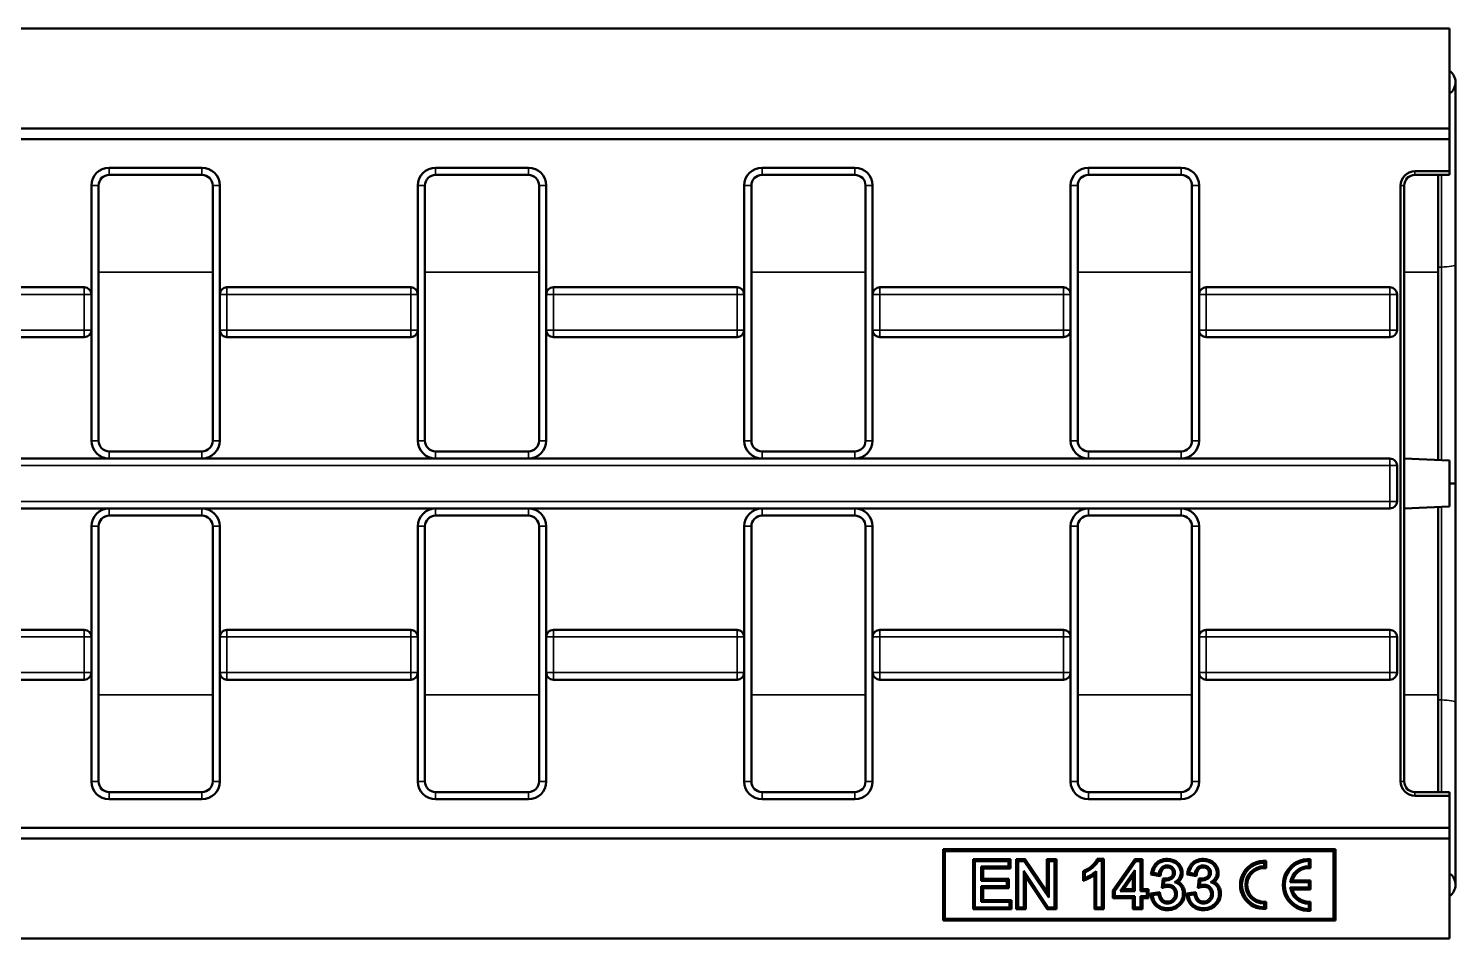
# Model space of a CAD drawing. Header units: millimetres. Extents: x 0 to 3089, y -40 to 1485.
# Drawn here: x 1560 to 1960, y 397.3 to 652.3 of the extents above; entities that cross this region are included whole.
import ezdxf

# ---------------------------------------------------------------- set-up
doc = ezdxf.new("R2010")
doc.units = ezdxf.units.MM
doc.header["$LTSCALE"] = 2.5
doc.layers.add('Sichtbar (ISO)', color=7, linetype='Continuous', lineweight=50)
doc.layers.add('Sichtbar schmal (ISO)', color=7, linetype='Continuous', lineweight=35)

msp = doc.modelspace()

# ---------------------------------------------------------------- linework, layer by layer
at = {"layer": 'Sichtbar (ISO)'}
for p, q in [((1958.367, 652.28), (950.367, 652.28)), ((1958.367, 611.28), (1958.367, 652.28)), ((1959.992, 412.343), (1959.992, 637.218)), ((958.367, 624.28), (1958.367, 624.28)), ((1958.367, 621.28), (958.367, 621.28)), ((1608.617, 613.28), (1582.617, 613.28)), ((1700.117, 613.28), (1674.117, 613.28)), ((1791.617, 613.28), (1765.617, 613.28)), ((1883.117, 613.28), (1857.117, 613.28)), ((1958.367, 612.28), (1948.617, 612.28)), ((1577.617, 608.28), (1577.617, 536.78)), ((1579.617, 608.28), (1579.617, 536.78)), ((1608.617, 611.28), (1582.617, 611.28)), ((1611.617, 536.78), (1611.617, 608.28)), ((1613.617, 536.78), (1613.617, 608.28)), ((1669.117, 608.28), (1669.117, 536.78)), ((1671.117, 608.28), (1671.117, 536.78)), ((1700.117, 611.28), (1674.117, 611.28)), ((1703.117, 536.78), (1703.117, 608.28)), ((1705.117, 536.78), (1705.117, 608.28)), ((1760.617, 608.28), (1760.617, 536.78)), ((1762.617, 608.28), (1762.617, 536.78)), ((1791.617, 611.28), (1765.617, 611.28)), ((1794.617, 536.78), (1794.617, 608.28)), ((1796.617, 536.78), (1796.617, 608.28)), ((1852.117, 608.28), (1852.117, 536.78)), ((1854.117, 608.28), (1854.117, 536.78)), ((1883.117, 611.28), (1857.117, 611.28)), ((1886.117, 536.78), (1886.117, 608.28)), ((1888.117, 536.78), (1888.117, 608.28)), ((1944.617, 608.28), (1944.617, 441.28)), ((1945.617, 441.28), (1945.617, 608.28)), ((1948.617, 611.28), (1958.367, 611.28)), ((1955.117, 531.366), (1955.117, 611.28)), ((1575.617, 579.78), (1524.117, 579.78)), ((1667.117, 579.78), (1615.617, 579.78)), ((1758.617, 579.78), (1707.117, 579.78)), ((1850.117, 579.78), (1798.617, 579.78)), ((1941.617, 579.78), (1890.117, 579.78)), ((1943.617, 567.78), (1943.617, 577.78)), ((1575.617, 565.78), (1524.117, 565.78)), ((1667.117, 565.78), (1615.617, 565.78)), ((1758.617, 565.78), (1707.117, 565.78)), ((1850.117, 565.78), (1798.617, 565.78)), ((1941.617, 565.78), (1890.117, 565.78)), ((1582.617, 533.78), (1608.617, 533.78)), ((1674.117, 533.78), (1700.117, 533.78)), ((1765.617, 533.78), (1791.617, 533.78)), ((1857.117, 533.78), (1883.117, 533.78)), ((1941.617, 531.78), (975.117, 531.78)), ((1943.617, 519.78), (1943.617, 529.78)), ((1945.617, 531.78), (1958.367, 531.224)), ((1958.367, 531.224), (1958.367, 518.337)), ((1958.367, 524.78), (1959.992, 524.78)), ((1941.617, 517.78), (975.117, 517.78)), ((1958.367, 518.337), (1945.617, 517.78)), ((1955.117, 438.28), (1955.117, 518.195)), ((1577.617, 512.78), (1577.617, 441.28)), ((1579.617, 441.28), (1579.617, 512.78)), ((1582.617, 515.78), (1608.617, 515.78)), ((1611.617, 512.78), (1611.617, 441.28)), ((1613.617, 441.28), (1613.617, 512.78)), ((1669.117, 512.78), (1669.117, 441.28)), ((1671.117, 512.78), (1671.117, 441.28)), ((1700.117, 515.78), (1674.117, 515.78)), ((1703.117, 441.28), (1703.117, 512.78)), ((1705.117, 441.28), (1705.117, 512.78)), ((1760.617, 512.78), (1760.617, 441.28)), ((1762.617, 512.78), (1762.617, 441.28)), ((1791.617, 515.78), (1765.617, 515.78)), ((1794.617, 441.28), (1794.617, 512.78)), ((1796.617, 441.28), (1796.617, 512.78)), ((1852.117, 512.78), (1852.117, 441.28)), ((1854.117, 441.28), (1854.117, 512.78)), ((1857.117, 515.78), (1883.117, 515.78)), ((1886.117, 512.78), (1886.117, 441.28)), ((1888.117, 441.28), (1888.117, 512.78)), ((1575.617, 483.78), (1524.117, 483.78)), ((1667.117, 483.78), (1615.617, 483.78)), ((1758.617, 483.78), (1707.117, 483.78)), ((1850.117, 483.78), (1798.617, 483.78)), ((1941.617, 483.78), (1890.117, 483.78)), ((1943.617, 471.78), (1943.617, 481.78)), ((1575.617, 469.78), (1524.117, 469.78)), ((1667.117, 469.78), (1615.617, 469.78)), ((1758.617, 469.78), (1707.117, 469.78)), ((1850.117, 469.78), (1798.617, 469.78)), ((1941.617, 469.78), (1890.117, 469.78)), ((1608.617, 438.28), (1582.617, 438.28)), ((1582.617, 436.28), (1608.617, 436.28)), ((1674.117, 438.28), (1700.117, 438.28)), ((1674.117, 436.28), (1700.117, 436.28)), ((1765.617, 438.28), (1791.617, 438.28)), ((1765.617, 436.28), (1791.617, 436.28)), ((1883.117, 438.28), (1857.117, 438.28)), ((1857.117, 436.28), (1883.117, 436.28)), ((1958.367, 438.28), (1948.617, 438.28)), ((1948.617, 437.28), (1958.367, 437.28)), ((1958.367, 438.28), (1958.367, 397.28)), ((1958.367, 428.28), (958.367, 428.28)), ((1958.367, 425.28), (958.367, 425.28)), ((1816.367, 422.28), (1926.367, 422.28)), ((1816.367, 422.28), (1816.896, 421.751)), ((1816.367, 402.28), (1816.367, 422.28)), ((1816.896, 421.751), (1925.838, 421.751)), ((1816.896, 402.809), (1816.896, 421.751)), ((1926.367, 422.28), (1925.838, 421.751)), ((1925.838, 421.751), (1925.838, 402.809)), ((1926.367, 422.28), (1926.367, 402.28)), ((1824.775, 419.51), (1835.246, 419.51)), ((1824.775, 419.51), (1825.304, 418.981)), ((1824.775, 405.452), (1824.775, 419.51)), ((1834.717, 418.981), (1825.304, 418.981)), ((1825.304, 418.981), (1825.304, 405.981)), ((1827.028, 413.472), (1827.028, 417.445)), ((1827.028, 417.445), (1834.717, 417.445)), ((1827.557, 416.916), (1827.028, 417.445)), ((1827.557, 416.916), (1827.557, 414.001)), ((1835.246, 416.916), (1827.557, 416.916)), ((1835.246, 419.51), (1834.717, 418.981)), ((1834.717, 417.445), (1834.717, 418.981)), ((1835.246, 416.916), (1834.717, 417.445)), ((1835.246, 419.51), (1835.246, 416.916)), ((1836.843, 419.51), (1839.418, 419.51)), ((1836.843, 419.51), (1837.372, 418.981)), ((1836.843, 405.452), (1836.843, 419.51)), ((1839.136, 418.981), (1837.372, 418.981)), ((1837.372, 418.981), (1837.372, 405.981)), ((1839.017, 405.981), (1839.017, 416.187)), ((1839.017, 416.187), (1845.854, 405.981)), ((1839.546, 414.447), (1839.017, 416.187)), ((1839.418, 419.51), (1839.136, 418.981)), ((1845.973, 408.775), (1839.136, 418.981)), ((1839.418, 419.51), (1845.444, 410.515)), ((1845.444, 419.51), (1848.147, 419.51)), ((1845.444, 419.51), (1845.973, 418.981)), ((1845.444, 410.515), (1845.444, 419.51)), ((1847.618, 418.981), (1845.973, 418.981)), ((1845.973, 418.981), (1845.973, 408.775)), ((1848.147, 419.51), (1847.618, 418.981)), ((1847.618, 405.981), (1847.618, 418.981)), ((1848.147, 419.51), (1848.147, 405.452)), ((1856.119, 415.771), (1855.59, 416.107)), ((1855.59, 413.463), (1855.59, 416.107)), ((1859.31, 416.147), (1859.31, 405.981)), ((1859.874, 419.03), (1859.546, 419.559)), ((1859.546, 419.559), (1861.434, 419.559)), ((1860.905, 419.03), (1859.874, 419.03)), ((1861.434, 419.559), (1860.905, 419.03)), ((1860.905, 405.981), (1860.905, 419.03)), ((1861.434, 419.559), (1861.434, 405.452)), ((1863.943, 410.726), (1870.123, 419.51)), ((1870.397, 418.981), (1864.472, 410.559)), ((1866.038, 410.559), (1870.11, 416.425)), ((1869.581, 414.735), (1870.11, 416.425)), ((1870.11, 416.425), (1870.11, 410.559)), ((1870.123, 419.51), (1872.234, 419.51)), ((1870.123, 419.51), (1870.397, 418.981)), ((1871.705, 418.981), (1870.397, 418.981)), ((1872.234, 419.51), (1871.705, 418.981)), ((1871.705, 410.559), (1871.705, 418.981)), ((1872.234, 419.51), (1872.234, 411.088)), ((1906.367, 418.501), (1906.367, 417.53)), ((1906.896, 419.01), (1906.896, 416.972)), ((1918.867, 419.03), (1918.867, 417.53)), ((1919.396, 419.54), (1919.396, 416.972)), ((1827.557, 414.001), (1827.028, 413.472)), ((1834.231, 413.472), (1827.028, 413.472)), ((1827.557, 414.001), (1834.76, 414.001)), ((1834.76, 414.001), (1834.231, 413.472)), ((1834.231, 411.936), (1834.231, 413.472)), ((1834.76, 414.001), (1834.76, 411.407)), ((1839.546, 414.447), (1839.546, 405.452)), ((1845.571, 405.452), (1839.546, 414.447)), ((1856.119, 414.225), (1855.59, 413.463)), ((1856.119, 415.771), (1856.119, 414.225)), ((1858.781, 405.452), (1858.781, 415.049)), ((1869.581, 414.735), (1867.049, 411.088)), ((1869.581, 411.088), (1869.581, 414.735)), ((1874.645, 415.235), (1875.262, 415.662)), ((1877.299, 414.757), (1874.645, 415.235)), ((1875.262, 415.662), (1876.858, 415.374)), ((1876.858, 415.374), (1877.299, 414.757)), ((1877.636, 411.433), (1877.961, 414.128)), ((1878.255, 412.144), (1877.636, 411.433)), ((1877.961, 414.128), (1878.423, 413.541)), ((1878.423, 413.541), (1878.255, 412.144)), ((1884.742, 415.235), (1885.359, 415.662)), ((1887.396, 414.757), (1884.742, 415.235)), ((1885.359, 415.662), (1886.954, 415.374)), ((1886.954, 415.374), (1887.396, 414.757)), ((1887.733, 411.433), (1888.058, 414.128)), ((1888.352, 412.144), (1887.733, 411.433)), ((1888.058, 414.128), (1888.52, 413.541)), ((1888.52, 413.541), (1888.352, 412.144)), ((1913.671, 413.03), (1918.867, 413.03)), ((1914.322, 413.559), (1919.396, 413.559)), ((1919.396, 413.559), (1918.867, 413.03)), ((1918.867, 413.03), (1918.867, 411.53)), ((1919.396, 413.559), (1919.396, 411.001)), ((1827.028, 407.517), (1827.028, 411.936)), ((1827.028, 411.936), (1834.231, 411.936)), ((1827.557, 411.407), (1827.028, 411.936)), ((1827.557, 408.046), (1827.028, 407.517)), ((1834.76, 411.407), (1827.557, 411.407)), ((1827.557, 411.407), (1827.557, 408.046)), ((1827.557, 408.046), (1835.543, 408.046)), ((1834.76, 411.407), (1834.231, 411.936)), ((1835.543, 408.046), (1835.014, 407.517)), ((1835.543, 408.046), (1835.543, 405.452)), ((1845.444, 410.515), (1845.973, 408.775)), ((1863.943, 410.726), (1864.472, 410.559)), ((1863.943, 408.563), (1863.943, 410.726)), ((1863.943, 408.563), (1864.472, 409.092)), ((1869.581, 408.563), (1863.943, 408.563)), ((1864.472, 410.559), (1864.472, 409.092)), ((1864.472, 409.092), (1870.11, 409.092)), ((1867.049, 411.088), (1866.038, 410.559)), ((1870.11, 410.559), (1866.038, 410.559)), ((1867.049, 411.088), (1869.581, 411.088)), ((1869.581, 411.088), (1870.11, 410.559)), ((1869.581, 408.563), (1870.11, 409.092)), ((1869.581, 405.452), (1869.581, 408.563)), ((1870.11, 409.092), (1870.11, 405.981)), ((1872.234, 411.088), (1871.705, 410.559)), ((1873.459, 410.559), (1871.705, 410.559)), ((1871.705, 405.981), (1871.705, 409.092)), ((1871.705, 409.092), (1873.459, 409.092)), ((1872.234, 408.563), (1871.705, 409.092)), ((1872.234, 411.088), (1873.988, 411.088)), ((1872.234, 408.563), (1872.234, 405.452)), ((1873.988, 408.563), (1872.234, 408.563)), ((1873.988, 411.088), (1873.459, 410.559)), ((1873.459, 409.092), (1873.459, 410.559)), ((1873.988, 408.563), (1873.459, 409.092)), ((1873.988, 411.088), (1873.988, 408.563)), ((1874.528, 409.887), (1877.119, 410.225)), ((1874.528, 409.887), (1875.104, 409.429)), ((1876.699, 409.637), (1875.104, 409.429)), ((1876.699, 409.637), (1877.119, 410.225)), ((1884.624, 409.887), (1887.216, 410.225)), ((1885.201, 409.429), (1884.624, 409.887)), ((1886.796, 409.637), (1885.201, 409.429)), ((1887.216, 410.225), (1886.796, 409.637)), ((1918.867, 411.53), (1913.671, 411.53)), ((1919.396, 411.001), (1914.322, 411.001)), ((1919.396, 411.001), (1918.867, 411.53)), ((1824.775, 405.452), (1825.304, 405.981)), ((1835.543, 405.452), (1824.775, 405.452)), ((1825.304, 405.981), (1835.014, 405.981)), ((1835.014, 407.517), (1827.028, 407.517)), ((1835.014, 405.981), (1835.014, 407.517)), ((1835.543, 405.452), (1835.014, 405.981)), ((1836.843, 405.452), (1837.372, 405.981)), ((1839.546, 405.452), (1836.843, 405.452)), ((1837.372, 405.981), (1839.017, 405.981)), ((1839.546, 405.452), (1839.017, 405.981)), ((1845.571, 405.452), (1845.854, 405.981)), ((1848.147, 405.452), (1845.571, 405.452)), ((1845.854, 405.981), (1847.618, 405.981)), ((1848.147, 405.452), (1847.618, 405.981)), ((1858.781, 405.452), (1859.31, 405.981)), ((1861.434, 405.452), (1858.781, 405.452)), ((1859.31, 405.981), (1860.905, 405.981)), ((1861.434, 405.452), (1860.905, 405.981)), ((1869.581, 405.452), (1870.11, 405.981)), ((1872.234, 405.452), (1869.581, 405.452)), ((1870.11, 405.981), (1871.705, 405.981)), ((1872.234, 405.452), (1871.705, 405.981)), ((1906.367, 407.03), (1906.367, 406.059)), ((1906.896, 407.589), (1906.896, 405.551)), ((1918.867, 407.03), (1918.867, 405.53)), ((1919.396, 407.589), (1919.396, 405.021)), ((1816.367, 402.28), (1816.896, 402.809)), ((1926.367, 402.28), (1816.367, 402.28)), ((1925.838, 402.809), (1816.896, 402.809)), ((1926.367, 402.28), (1925.838, 402.809)), ((1958.367, 397.28), (950.367, 397.28))]:
    msp.add_line(p, q, dxfattribs=at)
for centre, radius, start, end in [((1956.054, 637.218), 3.938, 305.96575, 54.03425), ((1582.617, 608.28), 5, 90, 180), ((1608.617, 608.28), 5, 0, 90), ((1674.117, 608.28), 5, 90, 180), ((1700.117, 608.28), 5, 0, 90), ((1765.617, 608.28), 5, 90, 180), ((1791.617, 608.28), 5, 0, 90), ((1857.117, 608.28), 5, 90, 180), ((1883.117, 608.28), 5, 0, 90), ((1948.617, 608.28), 4, 90, 180), ((1582.617, 608.28), 3, 90, 180), ((1608.617, 608.28), 3, 0, 90), ((1674.117, 608.28), 3, 90, 180), ((1700.117, 608.28), 3, 0, 90), ((1765.617, 608.28), 3, 90, 180), ((1791.617, 608.28), 3, 0, 90), ((1857.117, 608.28), 3, 90, 180), ((1883.117, 608.28), 3, 0, 90), ((1948.617, 608.28), 3, 90, 180), ((1575.617, 577.78), 2, 0, 90), ((1615.617, 577.78), 2, 90, 180), ((1667.117, 577.78), 2, 0, 90), ((1707.117, 577.78), 2, 90, 180), ((1758.617, 577.78), 2, 0, 90), ((1798.617, 577.78), 2, 90, 180), ((1850.117, 577.78), 2, 0, 90), ((1890.117, 577.78), 2, 90, 180), ((1941.617, 577.78), 2, 0, 90), ((1575.617, 567.78), 2, 270, 0), ((1615.617, 567.78), 2, 180, 270), ((1667.117, 567.78), 2, 270, 0), ((1707.117, 567.78), 2, 180, 270), ((1758.617, 567.78), 2, 270, 0), ((1798.617, 567.78), 2, 180, 270), ((1850.117, 567.78), 2, 270, 0), ((1890.117, 567.78), 2, 180, 270), ((1941.617, 567.78), 2, 270, 0), ((1582.617, 536.78), 5, 180, 270), ((1582.617, 536.78), 3, 180, 270), ((1608.617, 536.78), 3, 270, 0), ((1608.617, 536.78), 5, 270, 0), ((1674.117, 536.78), 5, 180, 270), ((1674.117, 536.78), 3, 180, 270), ((1700.117, 536.78), 3, 270, 0), ((1700.117, 536.78), 5, 270, 0), ((1765.617, 536.78), 5, 180, 270), ((1765.617, 536.78), 3, 180, 270), ((1791.617, 536.78), 3, 270, 0), ((1791.617, 536.78), 5, 270, 0), ((1857.117, 536.78), 5, 180, 270), ((1857.117, 536.78), 3, 180, 270), ((1883.117, 536.78), 3, 270, 0), ((1883.117, 536.78), 5, 270, 0), ((1941.617, 529.78), 2, 0, 90), ((1582.617, 512.78), 5, 90, 180), ((1608.617, 512.78), 5, 0, 90), ((1674.117, 512.78), 5, 90, 180), ((1700.117, 512.78), 5, 0, 90), ((1765.617, 512.78), 5, 90, 180), ((1791.617, 512.78), 5, 0, 90), ((1857.117, 512.78), 5, 90, 180), ((1883.117, 512.78), 5, 0, 90), ((1941.617, 519.78), 2, 270, 0), ((1582.617, 512.78), 3, 90, 180), ((1608.617, 512.78), 3, 0, 90), ((1674.117, 512.78), 3, 90, 180), ((1700.117, 512.78), 3, 0, 90), ((1765.617, 512.78), 3, 90, 180), ((1791.617, 512.78), 3, 0, 90), ((1857.117, 512.78), 3, 90, 180), ((1883.117, 512.78), 3, 0, 90), ((1575.617, 481.78), 2, 0, 90), ((1615.617, 481.78), 2, 90, 180), ((1667.117, 481.78), 2, 0, 90), ((1707.117, 481.78), 2, 90, 180), ((1758.617, 481.78), 2, 0, 90), ((1798.617, 481.78), 2, 90, 180), ((1850.117, 481.78), 2, 0, 90), ((1890.117, 481.78), 2, 90, 180), ((1941.617, 481.78), 2, 0, 90), ((1575.617, 471.78), 2, 270, 0), ((1615.617, 471.78), 2, 180, 270), ((1667.117, 471.78), 2, 270, 0), ((1707.117, 471.78), 2, 180, 270), ((1758.617, 471.78), 2, 270, 0), ((1798.617, 471.78), 2, 180, 270), ((1850.117, 471.78), 2, 270, 0), ((1890.117, 471.78), 2, 180, 270), ((1941.617, 471.78), 2, 270, 0), ((1582.617, 441.28), 5, 180, 270), ((1582.617, 441.28), 3, 180, 270), ((1608.617, 441.28), 3, 270, 0), ((1608.617, 441.28), 5, 270, 0), ((1674.117, 441.28), 5, 180, 270), ((1674.117, 441.28), 3, 180, 270), ((1700.117, 441.28), 3, 270, 0), ((1700.117, 441.28), 5, 270, 0), ((1765.617, 441.28), 5, 180, 270), ((1765.617, 441.28), 3, 180, 270), ((1791.617, 441.28), 3, 270, 0), ((1791.617, 441.28), 5, 270, 0), ((1857.117, 441.28), 5, 180, 270), ((1857.117, 441.28), 3, 180, 270), ((1883.117, 441.28), 3, 270, 0), ((1883.117, 441.28), 5, 270, 0), ((1948.617, 441.28), 4, 180, 270), ((1948.617, 441.28), 3, 180, 270), ((1906.367, 412.28), 6.75, 85.50526, 274.49474), ((1906.367, 412.28), 6.221, 90, 270), ((1906.367, 412.28), 5.25, 90, 270), ((1906.367, 412.28), 4.721, 83.56661, 276.43339), ((1918.867, 412.28), 7.279, 85.8325, 274.1675), ((1918.867, 412.28), 6.75, 90, 270), ((1918.867, 412.28), 5.25, 90, 171.78679), ((1918.867, 412.28), 4.721, 83.56661, 164.28145), ((1956.054, 412.343), 3.938, 305.96575, 54.03425), ((1918.867, 412.28), 5.25, 188.21321, 270), ((1918.867, 412.28), 4.721, 195.71855, 276.43339)]:
    msp.add_arc(centre, radius, start, end, dxfattribs=at)
for points, knots in [([(1855.59, 416.107), (1856.569, 416.564), (1857.621, 417.112), (1859.106, 418.71), (1859.241, 418.942), (1859.546, 419.559)], [0.0525037, 0.0525037, 0.0525037, 0.0525037, 0.36660226, 0.36660226, 0.51048473, 0.51048473, 0.51048473, 0.51048473]), ([(1859.874, 419.03), (1859.564, 418.403), (1859.043, 417.816), (1858.086, 416.959), (1857.344, 416.342), (1856.119, 415.771)], [-1.0437684, -1.0437684, -1.0437684, -1.0437684, -0.4054841, -0.4054841, 0, 0, 0, 0]), ([(1856.119, 414.225), (1856.689, 414.437), (1857.276, 414.745), (1858.117, 415.239), (1858.77, 415.635), (1859.31, 416.147)], [-0.58911331, -0.58911331, -0.58911331, -0.58911331, -0.22304912, -0.22304912, 0, 0, 0, 0]), ([(1859.31, 416.147), (1859.187, 415.861), (1859.052, 415.58), (1858.878, 415.237), (1858.83, 415.143), (1858.781, 415.049)], [0, 0, 0, 0, 0.22937507, 0.22937507, 0.31731859, 0.31731859, 0.31731859, 0.31731859]), ([(1874.645, 415.235), (1874.82, 416.179), (1874.883, 416.503), (1875.399, 417.615), (1875.725, 418.074), (1876.399, 418.689), (1876.733, 418.937), (1877.478, 419.288), (1877.811, 419.394), (1878.491, 419.53), (1878.833, 419.559), (1879.176, 419.559)], [0.0770961, 0.0770961, 0.0770961, 0.0770961, 0.4541031, 0.4541031, 0.7831223, 0.7831223, 0.9802505, 0.9802505, 1.1264362, 1.1264362, 1.2691865, 1.2691865, 1.2691865, 1.2691865]), ([(1879.176, 419.03), (1878.754, 419.03), (1878.334, 418.981), (1877.55, 418.754), (1877.198, 418.589), (1876.61, 418.18), (1876.229, 417.868), (1875.568, 416.83), (1875.372, 416.254), (1875.262, 415.662)], [-0.84711398, -0.84711398, -0.84711398, -0.84711398, -0.59995383, -0.59995383, -0.36908225, -0.36908225, -0.18083006, -0.18083006, 0, 0, 0, 0]), ([(1876.858, 415.374), (1876.913, 415.738), (1877.007, 416.108), (1877.279, 416.689), (1877.43, 416.916), (1877.759, 417.241), (1877.976, 417.422), (1878.584, 417.673), (1878.892, 417.723), (1879.206, 417.723)], [-0.54609722, -0.54609722, -0.54609722, -0.54609722, -0.34583539, -0.34583539, -0.19732097, -0.19732097, -0.09404381, -0.09404381, 0, 0, 0, 0]), ([(1879.206, 417.194), (1878.912, 417.194), (1878.685, 417.141), (1878.345, 417.003), (1878.203, 416.915), (1877.965, 416.709), (1877.844, 416.58), (1877.594, 416.153), (1877.504, 415.887), (1877.407, 415.468), (1877.387, 415.34), (1877.299, 414.757)], [0, 0, 0, 0, 0.08818543, 0.08818543, 0.16384075, 0.16384075, 0.22878291, 0.22878291, 0.3069787, 0.3069787, 0.35319527, 0.35319527, 0.35319527, 0.35319527]), ([(1879.176, 419.559), (1879.822, 419.559), (1880.449, 419.445), (1881.523, 418.999), (1881.991, 418.717), (1882.554, 418.162), (1882.862, 417.831), (1883.248, 417.053), (1883.347, 416.784), (1883.478, 416.228), (1883.51, 415.946), (1883.51, 415.662)], [0, 0, 0, 0, 0.1938506, 0.1938506, 0.34901362, 0.34901362, 0.41190452, 0.41190452, 0.4430202, 0.4430202, 0.47384563, 0.47384563, 0.47384563, 0.47384563]), ([(1882.981, 415.662), (1882.981, 415.876), (1882.96, 416.089), (1882.873, 416.51), (1882.808, 416.714), (1882.596, 417.204), (1882.391, 417.573), (1881.691, 418.277), (1881.272, 418.529), (1880.315, 418.929), (1879.755, 419.03), (1879.176, 419.03)], [-0.62687833, -0.62687833, -0.62687833, -0.62687833, -0.53624043, -0.53624043, -0.4454466, -0.4454466, -0.31108833, -0.31108833, -0.17360682, -0.17360682, 0, 0, 0, 0]), ([(1879.206, 417.723), (1879.371, 417.723), (1879.537, 417.709), (1879.851, 417.65), (1879.998, 417.607), (1880.377, 417.447), (1880.591, 417.303), (1880.956, 416.93), (1881.091, 416.73), (1881.292, 416.244), (1881.336, 415.971), (1881.336, 415.691)], [-0.34318194, -0.34318194, -0.34318194, -0.34318194, -0.28993097, -0.28993097, -0.24036093, -0.24036093, -0.15747654, -0.15747654, -0.08377318, -0.08377318, 0, 0, 0, 0]), ([(1880.807, 415.691), (1880.807, 415.945), (1880.762, 416.139), (1880.634, 416.455), (1880.539, 416.596), (1880.321, 416.825), (1880.174, 416.953), (1879.847, 417.099), (1879.727, 417.135), (1879.473, 417.183), (1879.339, 417.194), (1879.206, 417.194)], [0, 0, 0, 0, 0.07609929, 0.07609929, 0.15604117, 0.15604117, 0.22147391, 0.22147391, 0.25662522, 0.25662522, 0.29408398, 0.29408398, 0.29408398, 0.29408398]), ([(1884.742, 415.235), (1884.917, 416.179), (1884.98, 416.503), (1885.496, 417.615), (1885.822, 418.074), (1886.496, 418.689), (1886.829, 418.937), (1887.575, 419.288), (1887.908, 419.394), (1888.588, 419.53), (1888.93, 419.559), (1889.273, 419.559)], [0.0770961, 0.0770961, 0.0770961, 0.0770961, 0.4541031, 0.4541031, 0.7831223, 0.7831223, 0.9802505, 0.9802505, 1.1264362, 1.1264362, 1.2691865, 1.2691865, 1.2691865, 1.2691865]), ([(1889.273, 419.03), (1888.851, 419.03), (1888.431, 418.981), (1887.647, 418.754), (1887.295, 418.589), (1886.707, 418.18), (1886.326, 417.868), (1885.665, 416.83), (1885.469, 416.254), (1885.359, 415.662)], [-0.84711398, -0.84711398, -0.84711398, -0.84711398, -0.59995383, -0.59995383, -0.36908225, -0.36908225, -0.18083006, -0.18083006, 0, 0, 0, 0]), ([(1886.954, 415.374), (1887.009, 415.738), (1887.103, 416.108), (1887.376, 416.689), (1887.526, 416.916), (1887.856, 417.241), (1888.073, 417.422), (1888.681, 417.673), (1888.989, 417.723), (1889.303, 417.723)], [-0.54609722, -0.54609722, -0.54609722, -0.54609722, -0.34583539, -0.34583539, -0.19732097, -0.19732097, -0.09404381, -0.09404381, 0, 0, 0, 0]), ([(1889.303, 417.194), (1889.009, 417.194), (1888.782, 417.141), (1888.441, 417.003), (1888.3, 416.915), (1888.061, 416.709), (1887.941, 416.58), (1887.691, 416.153), (1887.601, 415.887), (1887.504, 415.468), (1887.484, 415.34), (1887.396, 414.757)], [0, 0, 0, 0, 0.08818543, 0.08818543, 0.16384075, 0.16384075, 0.22878291, 0.22878291, 0.3069787, 0.3069787, 0.35319527, 0.35319527, 0.35319527, 0.35319527]), ([(1889.273, 419.559), (1889.919, 419.559), (1890.546, 419.445), (1891.619, 418.999), (1892.088, 418.717), (1892.651, 418.162), (1892.958, 417.831), (1893.345, 417.053), (1893.443, 416.784), (1893.575, 416.228), (1893.607, 415.946), (1893.607, 415.662)], [0, 0, 0, 0, 0.1938506, 0.1938506, 0.34901362, 0.34901362, 0.41190452, 0.41190452, 0.4430202, 0.4430202, 0.47384563, 0.47384563, 0.47384563, 0.47384563]), ([(1893.078, 415.662), (1893.078, 415.876), (1893.057, 416.089), (1892.97, 416.51), (1892.904, 416.714), (1892.693, 417.204), (1892.488, 417.573), (1891.788, 418.277), (1891.369, 418.529), (1890.412, 418.929), (1889.852, 419.03), (1889.273, 419.03)], [-0.62687833, -0.62687833, -0.62687833, -0.62687833, -0.53624043, -0.53624043, -0.4454466, -0.4454466, -0.31108833, -0.31108833, -0.17360682, -0.17360682, 0, 0, 0, 0]), ([(1889.303, 417.723), (1889.468, 417.723), (1889.634, 417.709), (1889.948, 417.65), (1890.095, 417.607), (1890.474, 417.447), (1890.688, 417.303), (1891.053, 416.93), (1891.188, 416.73), (1891.388, 416.244), (1891.433, 415.971), (1891.433, 415.691)], [-0.34318194, -0.34318194, -0.34318194, -0.34318194, -0.28993097, -0.28993097, -0.24036093, -0.24036093, -0.15747654, -0.15747654, -0.08377318, -0.08377318, 0, 0, 0, 0]), ([(1890.904, 415.691), (1890.904, 415.945), (1890.859, 416.139), (1890.731, 416.455), (1890.636, 416.596), (1890.417, 416.825), (1890.271, 416.953), (1889.944, 417.099), (1889.824, 417.135), (1889.57, 417.183), (1889.436, 417.194), (1889.303, 417.194)], [0, 0, 0, 0, 0.07609929, 0.07609929, 0.15604117, 0.15604117, 0.22147391, 0.22147391, 0.25662522, 0.25662522, 0.29408398, 0.29408398, 0.29408398, 0.29408398]), ([(1858.781, 415.049), (1858.584, 414.913), (1858.383, 414.786), (1857.181, 414.063), (1856.724, 413.886), (1855.59, 413.463)], [0.11212629, 0.11212629, 0.11212629, 0.11212629, 0.18198163, 0.18198163, 0.53462422, 0.53462422, 0.53462422, 0.53462422]), ([(1877.961, 414.128), (1878.079, 414.114), (1878.197, 414.1), (1878.465, 414.069), (1878.623, 414.05), (1878.681, 414.05)], [0.090643918, 0.090643918, 0.090643918, 0.090643918, 0.126281837, 0.126281837, 0.171559644, 0.171559644, 0.171559644, 0.171559644]), ([(1878.255, 412.144), (1878.456, 412.197), (1878.666, 412.245), (1879.035, 412.304), (1879.209, 412.322), (1879.374, 412.322)], [-0.1121997, -0.1121997, -0.1121997, -0.1121997, -0.04975246, -0.04975246, 0, 0, 0, 0]), ([(1878.681, 413.521), (1878.646, 413.521), (1878.606, 413.524), (1878.523, 413.53), (1878.471, 413.535), (1878.423, 413.541)], [-0.024985869, -0.024985869, -0.024985869, -0.024985869, -0.014579534, -0.014579534, 0, 0, 0, 0]), ([(1881.336, 415.691), (1881.336, 415.53), (1881.323, 415.368), (1881.264, 415.065), (1881.22, 414.924), (1881.066, 414.585), (1880.936, 414.406), (1880.507, 414.008), (1880.178, 413.853), (1879.569, 413.6), (1879.132, 413.521), (1878.681, 413.521)], [-0.28992958, -0.28992958, -0.28992958, -0.28992958, -0.26206517, -0.26206517, -0.23655856, -0.23655856, -0.19768646, -0.19768646, -0.13535103, -0.13535103, 0, 0, 0, 0]), ([(1878.681, 414.05), (1879.058, 414.05), (1879.423, 414.114), (1879.909, 414.314), (1880.187, 414.44), (1880.509, 414.727), (1880.6, 414.847), (1880.717, 415.091), (1880.751, 415.201), (1880.798, 415.438), (1880.807, 415.565), (1880.807, 415.691)], [0, 0, 0, 0, 0.11308535, 0.11308535, 0.15745288, 0.15745288, 0.18237174, 0.18237174, 0.20085986, 0.20085986, 0.22108937, 0.22108937, 0.22108937, 0.22108937]), ([(1879.374, 412.322), (1879.743, 412.322), (1880.106, 412.263), (1880.733, 411.999), (1880.992, 411.824), (1881.443, 411.365), (1881.612, 411.113), (1881.865, 410.499), (1881.921, 410.151), (1881.921, 409.796)], [-0.41843582, -0.41843582, -0.41843582, -0.41843582, -0.29954895, -0.29954895, -0.19905026, -0.19905026, -0.10645544, -0.10645544, 0, 0, 0, 0]), ([(1881.188, 413.026), (1881.548, 413.19), (1881.884, 413.403), (1882.48, 413.99), (1882.659, 414.313), (1882.914, 414.923), (1882.981, 415.286), (1882.981, 415.662)], [-0.27541671, -0.27541671, -0.27541671, -0.27541671, -0.19847969, -0.19847969, -0.11266837, -0.11266837, 0, 0, 0, 0]), ([(1882.362, 413.143), (1882.254, 413.132), (1882.142, 413.121), (1881.768, 413.084), (1881.493, 413.057), (1881.188, 413.026)], [-0.27813707, -0.27813707, -0.27813707, -0.27813707, -0.19139316, -0.19139316, 0, 0, 0, 0]), ([(1883.615, 409.825), (1883.615, 410.172), (1883.579, 410.52), (1883.411, 411.163), (1883.289, 411.454), (1882.954, 411.983), (1882.715, 412.269), (1882.013, 412.766), (1881.611, 412.928), (1881.188, 413.026)], [-0.53210557, -0.53210557, -0.53210557, -0.53210557, -0.38894211, -0.38894211, -0.2579467, -0.2579467, -0.13036488, -0.13036488, 0, 0, 0, 0]), ([(1883.51, 415.662), (1883.51, 415.218), (1883.43, 414.788), (1883.137, 414.083), (1882.938, 413.718), (1882.522, 413.287), (1882.444, 413.213), (1882.362, 413.143)], [0, 0, 0, 0, 0.13308294, 0.13308294, 0.22914187, 0.22914187, 0.25028763, 0.25028763, 0.25028763, 0.25028763]), ([(1882.362, 413.143), (1882.463, 413.087), (1882.561, 413.026), (1883.05, 412.684), (1883.307, 412.381), (1883.715, 411.801), (1883.887, 411.423), (1884.1, 410.629), (1884.144, 410.228), (1884.144, 409.825)], [0.11420322, 0.11420322, 0.11420322, 0.11420322, 0.14914728, 0.14914728, 0.29334677, 0.29334677, 0.5023901, 0.5023901, 0.7025693, 0.7025693, 0.7025693, 0.7025693]), ([(1888.058, 414.128), (1888.176, 414.114), (1888.294, 414.1), (1888.562, 414.069), (1888.719, 414.05), (1888.778, 414.05)], [0.090643918, 0.090643918, 0.090643918, 0.090643918, 0.126281837, 0.126281837, 0.171559644, 0.171559644, 0.171559644, 0.171559644]), ([(1888.352, 412.144), (1888.552, 412.197), (1888.763, 412.245), (1889.132, 412.304), (1889.305, 412.322), (1889.471, 412.322)], [-0.1121997, -0.1121997, -0.1121997, -0.1121997, -0.04975246, -0.04975246, 0, 0, 0, 0]), ([(1888.778, 413.521), (1888.743, 413.521), (1888.703, 413.524), (1888.62, 413.53), (1888.568, 413.535), (1888.52, 413.541)], [-0.024985869, -0.024985869, -0.024985869, -0.024985869, -0.014579534, -0.014579534, 0, 0, 0, 0]), ([(1891.433, 415.691), (1891.433, 415.53), (1891.42, 415.368), (1891.36, 415.065), (1891.317, 414.924), (1891.163, 414.585), (1891.033, 414.406), (1890.604, 414.008), (1890.274, 413.853), (1889.666, 413.6), (1889.229, 413.521), (1888.778, 413.521)], [-0.28992958, -0.28992958, -0.28992958, -0.28992958, -0.26206517, -0.26206517, -0.23655856, -0.23655856, -0.19768646, -0.19768646, -0.13535103, -0.13535103, 0, 0, 0, 0]), ([(1888.778, 414.05), (1889.155, 414.05), (1889.52, 414.114), (1890.006, 414.314), (1890.284, 414.44), (1890.606, 414.727), (1890.697, 414.847), (1890.814, 415.091), (1890.848, 415.201), (1890.894, 415.438), (1890.904, 415.565), (1890.904, 415.691)], [0, 0, 0, 0, 0.11308535, 0.11308535, 0.15745288, 0.15745288, 0.18237174, 0.18237174, 0.20085986, 0.20085986, 0.22108937, 0.22108937, 0.22108937, 0.22108937]), ([(1889.471, 412.322), (1889.84, 412.322), (1890.203, 412.263), (1890.83, 411.999), (1891.089, 411.824), (1891.539, 411.365), (1891.709, 411.113), (1891.962, 410.499), (1892.018, 410.151), (1892.018, 409.796)], [-0.41843582, -0.41843582, -0.41843582, -0.41843582, -0.29954895, -0.29954895, -0.19905026, -0.19905026, -0.10645544, -0.10645544, 0, 0, 0, 0]), ([(1891.284, 413.026), (1891.645, 413.19), (1891.981, 413.403), (1892.577, 413.99), (1892.756, 414.313), (1893.011, 414.923), (1893.078, 415.286), (1893.078, 415.662)], [-0.27541671, -0.27541671, -0.27541671, -0.27541671, -0.19847969, -0.19847969, -0.11266837, -0.11266837, 0, 0, 0, 0]), ([(1891.284, 413.026), (1891.59, 413.057), (1891.865, 413.084), (1892.238, 413.121), (1892.351, 413.132), (1892.459, 413.143)], [0, 0, 0, 0, 0.19139316, 0.19139316, 0.27813707, 0.27813707, 0.27813707, 0.27813707]), ([(1893.712, 409.825), (1893.712, 410.172), (1893.676, 410.52), (1893.508, 411.163), (1893.386, 411.454), (1893.051, 411.983), (1892.812, 412.269), (1892.11, 412.766), (1891.708, 412.928), (1891.284, 413.026)], [-0.53210557, -0.53210557, -0.53210557, -0.53210557, -0.38894211, -0.38894211, -0.2579467, -0.2579467, -0.13036488, -0.13036488, 0, 0, 0, 0]), ([(1893.607, 415.662), (1893.607, 415.218), (1893.527, 414.788), (1893.234, 414.083), (1893.035, 413.718), (1892.619, 413.287), (1892.541, 413.213), (1892.459, 413.143)], [0, 0, 0, 0, 0.13308294, 0.13308294, 0.22914187, 0.22914187, 0.25028763, 0.25028763, 0.25028763, 0.25028763]), ([(1892.459, 413.143), (1892.56, 413.087), (1892.658, 413.026), (1893.147, 412.684), (1893.403, 412.381), (1893.812, 411.801), (1893.983, 411.423), (1894.197, 410.629), (1894.241, 410.228), (1894.241, 409.825)], [0.11420322, 0.11420322, 0.11420322, 0.11420322, 0.14914728, 0.14914728, 0.29334677, 0.29334677, 0.5023901, 0.5023901, 0.7025693, 0.7025693, 0.7025693, 0.7025693]), ([(1879.236, 405.234), (1878.587, 405.234), (1877.95, 405.334), (1876.739, 405.816), (1876.268, 406.16), (1875.485, 406.926), (1875.161, 407.398), (1874.665, 408.569), (1874.62, 408.944), (1874.528, 409.887)], [0, 0, 0, 0, 0.1944666, 0.1944666, 0.39119066, 0.39119066, 0.61466442, 0.61466442, 0.87882189, 0.87882189, 0.87882189, 0.87882189]), ([(1875.104, 409.429), (1875.151, 408.945), (1875.265, 408.475), (1875.663, 407.608), (1875.93, 407.233), (1876.636, 406.538), (1877.049, 406.268), (1878.056, 405.855), (1878.642, 405.763), (1879.236, 405.763)], [-0.59670765, -0.59670765, -0.59670765, -0.59670765, -0.45896839, -0.45896839, -0.32647261, -0.32647261, -0.17818016, -0.17818016, 0, 0, 0, 0]), ([(1879.246, 407.081), (1878.983, 407.081), (1878.723, 407.115), (1878.233, 407.27), (1878.012, 407.384), (1877.539, 407.739), (1877.348, 407.975), (1876.95, 408.654), (1876.797, 409.159), (1876.699, 409.637)], [-0.37066951, -0.37066951, -0.37066951, -0.37066951, -0.30170732, -0.30170732, -0.2356236, -0.2356236, -0.14652481, -0.14652481, 0, 0, 0, 0]), ([(1877.119, 410.225), (1877.289, 409.393), (1877.387, 409.035), (1877.658, 408.471), (1877.799, 408.25), (1878.065, 408.003), (1878.232, 407.859), (1878.684, 407.67), (1878.926, 407.61), (1879.246, 407.61)], [0.09390585, 0.09390585, 0.09390585, 0.09390585, 0.43768521, 0.43768521, 0.66718326, 0.66718326, 0.76900552, 0.76900552, 0.84540253, 0.84540253, 0.84540253, 0.84540253]), ([(1879.374, 411.793), (1879.116, 411.793), (1878.816, 411.734), (1878.291, 411.614), (1877.964, 411.52), (1877.636, 411.433)], [0, 0, 0, 0, 0.07764127, 0.07764127, 0.21009128, 0.21009128, 0.21009128, 0.21009128]), ([(1879.236, 405.763), (1879.575, 405.763), (1879.914, 405.791), (1880.56, 405.917), (1880.864, 406.009), (1881.735, 406.388), (1882.181, 406.741), (1882.861, 407.45), (1883.135, 407.851), (1883.526, 408.79), (1883.615, 409.3), (1883.615, 409.825)], [-0.6054453, -0.6054453, -0.6054453, -0.6054453, -0.5264003, -0.5264003, -0.45215959, -0.45215959, -0.30507684, -0.30507684, -0.15761561, -0.15761561, 0, 0, 0, 0]), ([(1884.144, 409.825), (1884.144, 409.233), (1884.042, 408.658), (1883.611, 407.614), (1883.316, 407.171), (1882.594, 406.398), (1882.098, 405.981), (1881.084, 405.522), (1880.722, 405.41), (1879.982, 405.266), (1879.609, 405.234), (1879.236, 405.234)], [0, 0, 0, 0, 0.17759249, 0.17759249, 0.33917658, 0.33917658, 0.49491983, 0.49491983, 0.57594966, 0.57594966, 0.65539048, 0.65539048, 0.65539048, 0.65539048]), ([(1881.921, 409.796), (1881.921, 409.599), (1881.904, 409.403), (1881.83, 409.027), (1881.776, 408.849), (1881.545, 408.312), (1881.321, 408.03), (1880.864, 407.587), (1880.596, 407.405), (1879.959, 407.141), (1879.607, 407.081), (1879.246, 407.081)], [-0.3883114, -0.3883114, -0.3883114, -0.3883114, -0.34265882, -0.34265882, -0.29921892, -0.29921892, -0.20692657, -0.20692657, -0.10830575, -0.10830575, 0, 0, 0, 0]), ([(1879.246, 407.61), (1879.533, 407.61), (1879.815, 407.655), (1880.318, 407.861), (1880.525, 408.001), (1880.88, 408.335), (1881.068, 408.557), (1881.268, 408.999), (1881.315, 409.15), (1881.378, 409.467), (1881.392, 409.631), (1881.392, 409.796)], [0, 0, 0, 0, 0.08631961, 0.08631961, 0.16247885, 0.16247885, 0.2323419, 0.2323419, 0.26641017, 0.26641017, 0.30169237, 0.30169237, 0.30169237, 0.30169237]), ([(1881.392, 409.796), (1881.392, 410.075), (1881.351, 410.353), (1881.157, 410.833), (1881.03, 411.026), (1880.738, 411.331), (1880.543, 411.5), (1880.126, 411.683), (1879.984, 411.725), (1879.685, 411.781), (1879.53, 411.793), (1879.374, 411.793)], [0, 0, 0, 0, 0.08388359, 0.08388359, 0.15474145, 0.15474145, 0.21023058, 0.21023058, 0.23709246, 0.23709246, 0.26517716, 0.26517716, 0.26517716, 0.26517716]), ([(1889.332, 405.234), (1888.684, 405.234), (1888.046, 405.334), (1886.836, 405.816), (1886.365, 406.16), (1885.582, 406.926), (1885.257, 407.398), (1884.762, 408.569), (1884.716, 408.944), (1884.624, 409.887)], [0, 0, 0, 0, 0.1944666, 0.1944666, 0.39119066, 0.39119066, 0.61466442, 0.61466442, 0.87882189, 0.87882189, 0.87882189, 0.87882189]), ([(1885.201, 409.429), (1885.248, 408.945), (1885.362, 408.475), (1885.76, 407.608), (1886.027, 407.233), (1886.733, 406.538), (1887.145, 406.268), (1888.153, 405.855), (1888.739, 405.763), (1889.332, 405.763)], [-0.59670765, -0.59670765, -0.59670765, -0.59670765, -0.45896839, -0.45896839, -0.32647261, -0.32647261, -0.17818016, -0.17818016, 0, 0, 0, 0]), ([(1889.342, 407.081), (1889.08, 407.081), (1888.82, 407.115), (1888.33, 407.27), (1888.109, 407.384), (1887.636, 407.739), (1887.445, 407.975), (1887.047, 408.654), (1886.894, 409.159), (1886.796, 409.637)], [-0.37066951, -0.37066951, -0.37066951, -0.37066951, -0.30170732, -0.30170732, -0.2356236, -0.2356236, -0.14652481, -0.14652481, 0, 0, 0, 0]), ([(1887.216, 410.225), (1887.386, 409.393), (1887.484, 409.035), (1887.755, 408.471), (1887.896, 408.25), (1888.162, 408.003), (1888.329, 407.859), (1888.78, 407.67), (1889.023, 407.61), (1889.342, 407.61)], [0.09390585, 0.09390585, 0.09390585, 0.09390585, 0.43768521, 0.43768521, 0.66718326, 0.66718326, 0.76900552, 0.76900552, 0.84540253, 0.84540253, 0.84540253, 0.84540253]), ([(1889.471, 411.793), (1889.212, 411.793), (1888.912, 411.734), (1888.387, 411.614), (1888.061, 411.52), (1887.733, 411.433)], [0, 0, 0, 0, 0.07764127, 0.07764127, 0.21009128, 0.21009128, 0.21009128, 0.21009128]), ([(1889.332, 405.763), (1889.672, 405.763), (1890.011, 405.791), (1890.656, 405.917), (1890.96, 406.009), (1891.832, 406.388), (1892.278, 406.741), (1892.958, 407.45), (1893.232, 407.851), (1893.622, 408.79), (1893.712, 409.3), (1893.712, 409.825)], [-0.6054453, -0.6054453, -0.6054453, -0.6054453, -0.5264003, -0.5264003, -0.45215959, -0.45215959, -0.30507684, -0.30507684, -0.15761561, -0.15761561, 0, 0, 0, 0]), ([(1894.241, 409.825), (1894.241, 409.233), (1894.139, 408.658), (1893.708, 407.614), (1893.413, 407.171), (1892.69, 406.398), (1892.194, 405.981), (1891.181, 405.522), (1890.819, 405.41), (1890.078, 405.266), (1889.706, 405.234), (1889.332, 405.234)], [0, 0, 0, 0, 0.17759249, 0.17759249, 0.33917658, 0.33917658, 0.49491983, 0.49491983, 0.57594966, 0.57594966, 0.65539048, 0.65539048, 0.65539048, 0.65539048]), ([(1892.018, 409.796), (1892.018, 409.599), (1892.001, 409.403), (1891.927, 409.027), (1891.873, 408.849), (1891.642, 408.312), (1891.418, 408.03), (1890.961, 407.587), (1890.693, 407.405), (1890.055, 407.141), (1889.703, 407.081), (1889.342, 407.081)], [-0.3883114, -0.3883114, -0.3883114, -0.3883114, -0.34265882, -0.34265882, -0.29921892, -0.29921892, -0.20692657, -0.20692657, -0.10830575, -0.10830575, 0, 0, 0, 0]), ([(1889.342, 407.61), (1889.63, 407.61), (1889.912, 407.655), (1890.415, 407.861), (1890.622, 408.001), (1890.977, 408.335), (1891.165, 408.557), (1891.365, 408.999), (1891.412, 409.15), (1891.475, 409.467), (1891.489, 409.631), (1891.489, 409.796)], [0, 0, 0, 0, 0.08631961, 0.08631961, 0.16247885, 0.16247885, 0.2323419, 0.2323419, 0.26641017, 0.26641017, 0.30169237, 0.30169237, 0.30169237, 0.30169237]), ([(1891.489, 409.796), (1891.489, 410.075), (1891.447, 410.353), (1891.254, 410.833), (1891.126, 411.026), (1890.834, 411.331), (1890.64, 411.5), (1890.223, 411.683), (1890.081, 411.725), (1889.782, 411.781), (1889.626, 411.793), (1889.471, 411.793)], [0, 0, 0, 0, 0.08388359, 0.08388359, 0.15474145, 0.15474145, 0.21023058, 0.21023058, 0.23709246, 0.23709246, 0.26517716, 0.26517716, 0.26517716, 0.26517716])]:
    msp.add_open_spline(points, degree=3, knots=knots, dxfattribs=at)
for points in [[(1906.367, 418.501), (1906.621, 418.756), (1906.896, 419.01)], [(1906.367, 417.53), (1906.646, 417.251), (1906.896, 416.972)], [(1918.867, 419.03), (1919.122, 419.285), (1919.396, 419.54)], [(1918.867, 417.53), (1919.146, 417.251), (1919.396, 416.972)], [(1913.671, 413.03), (1913.996, 413.313), (1914.322, 413.559)], [(1914.322, 411.001), (1913.996, 411.248), (1913.671, 411.53)], [(1906.896, 407.589), (1906.646, 407.31), (1906.367, 407.03)], [(1906.896, 405.551), (1906.621, 405.805), (1906.367, 406.059)], [(1919.396, 407.589), (1919.146, 407.31), (1918.867, 407.03)], [(1919.396, 405.021), (1919.122, 405.276), (1918.867, 405.53)]]:
    msp.add_open_spline(points, degree=2, dxfattribs=at)
at = {"layer": 'Sichtbar schmal (ISO)'}
for p, q in [((1582.617, 611.28), (1582.617, 613.28)), ((1608.617, 611.28), (1608.617, 613.28)), ((1674.117, 611.28), (1674.117, 613.28)), ((1700.117, 611.28), (1700.117, 613.28)), ((1765.617, 611.28), (1765.617, 613.28)), ((1791.617, 611.28), (1791.617, 613.28)), ((1857.117, 611.28), (1857.117, 613.28)), ((1883.117, 611.28), (1883.117, 613.28)), ((1948.617, 611.28), (1948.617, 612.28)), ((1579.617, 608.28), (1577.617, 608.28)), ((1611.617, 608.28), (1613.617, 608.28)), ((1671.117, 608.28), (1669.117, 608.28)), ((1703.117, 608.28), (1705.117, 608.28)), ((1762.617, 608.28), (1760.617, 608.28)), ((1794.617, 608.28), (1796.617, 608.28)), ((1854.117, 608.28), (1852.117, 608.28)), ((1886.117, 608.28), (1888.117, 608.28)), ((1945.617, 608.28), (1944.617, 608.28)), ((1956.054, 531.325), (1956.054, 611.28)), ((1955.117, 585.441), (1956.054, 585.441)), ((1611.617, 583.983), (1579.617, 583.983)), ((1703.117, 583.983), (1671.117, 583.983)), ((1794.617, 583.983), (1762.617, 583.983)), ((1886.117, 583.983), (1854.117, 583.983)), ((1955.117, 583.983), (1945.617, 583.983)), ((1577.617, 577.78), (1522.117, 577.78)), ((1575.617, 565.78), (1575.617, 579.78)), ((1669.117, 577.78), (1613.617, 577.78)), ((1615.617, 579.78), (1615.617, 565.78)), ((1667.117, 565.78), (1667.117, 579.78)), ((1760.617, 577.78), (1705.117, 577.78)), ((1707.117, 579.78), (1707.117, 565.78)), ((1758.617, 565.78), (1758.617, 579.78)), ((1852.117, 577.78), (1796.617, 577.78)), ((1798.617, 579.78), (1798.617, 565.78)), ((1850.117, 565.78), (1850.117, 579.78)), ((1943.617, 577.78), (1888.117, 577.78)), ((1890.117, 579.78), (1890.117, 565.78)), ((1941.617, 565.78), (1941.617, 579.78)), ((1577.617, 567.78), (1522.117, 567.78)), ((1669.117, 567.78), (1613.617, 567.78)), ((1760.617, 567.78), (1705.117, 567.78)), ((1852.117, 567.78), (1796.617, 567.78)), ((1943.617, 567.78), (1888.117, 567.78)), ((1577.617, 536.78), (1579.617, 536.78)), ((1611.617, 536.78), (1613.617, 536.78)), ((1669.117, 536.78), (1671.117, 536.78)), ((1703.117, 536.78), (1705.117, 536.78)), ((1760.617, 536.78), (1762.617, 536.78)), ((1794.617, 536.78), (1796.617, 536.78)), ((1852.117, 536.78), (1854.117, 536.78)), ((1886.117, 536.78), (1888.117, 536.78)), ((1582.617, 533.78), (1582.617, 531.78)), ((1608.617, 533.78), (1608.617, 531.78)), ((1674.117, 533.78), (1674.117, 531.78)), ((1700.117, 533.78), (1700.117, 531.78)), ((1765.617, 533.78), (1765.617, 531.78)), ((1791.617, 533.78), (1791.617, 531.78)), ((1857.117, 533.78), (1857.117, 531.78)), ((1883.117, 533.78), (1883.117, 531.78)), ((1943.617, 529.78), (973.117, 529.78)), ((1941.617, 517.78), (1941.617, 531.78)), ((1943.617, 519.78), (973.117, 519.78)), ((1582.617, 515.78), (1582.617, 517.78)), ((1608.617, 515.78), (1608.617, 517.78)), ((1674.117, 515.78), (1674.117, 517.78)), ((1700.117, 515.78), (1700.117, 517.78)), ((1765.617, 515.78), (1765.617, 517.78)), ((1791.617, 515.78), (1791.617, 517.78)), ((1857.117, 515.78), (1857.117, 517.78)), ((1883.117, 515.78), (1883.117, 517.78)), ((1956.054, 438.28), (1956.054, 518.236)), ((1579.617, 512.78), (1577.617, 512.78)), ((1611.617, 512.78), (1613.617, 512.78)), ((1671.117, 512.78), (1669.117, 512.78)), ((1703.117, 512.78), (1705.117, 512.78)), ((1762.617, 512.78), (1760.617, 512.78)), ((1794.617, 512.78), (1796.617, 512.78)), ((1854.117, 512.78), (1852.117, 512.78)), ((1886.117, 512.78), (1888.117, 512.78)), ((1577.617, 481.78), (1522.117, 481.78)), ((1575.617, 469.78), (1575.617, 483.78)), ((1669.117, 481.78), (1613.617, 481.78)), ((1615.617, 483.78), (1615.617, 469.78)), ((1667.117, 469.78), (1667.117, 483.78)), ((1760.617, 481.78), (1705.117, 481.78)), ((1707.117, 483.78), (1707.117, 469.78)), ((1758.617, 469.78), (1758.617, 483.78)), ((1852.117, 481.78), (1796.617, 481.78)), ((1798.617, 483.78), (1798.617, 469.78)), ((1850.117, 469.78), (1850.117, 483.78)), ((1943.617, 481.78), (1888.117, 481.78)), ((1890.117, 483.78), (1890.117, 469.78)), ((1941.617, 469.78), (1941.617, 483.78)), ((1577.617, 471.78), (1522.117, 471.78)), ((1669.117, 471.78), (1613.617, 471.78)), ((1760.617, 471.78), (1705.117, 471.78)), ((1852.117, 471.78), (1796.617, 471.78)), ((1943.617, 471.78), (1888.117, 471.78)), ((1611.617, 465.578), (1579.617, 465.578)), ((1703.117, 465.578), (1671.117, 465.578)), ((1794.617, 465.578), (1762.617, 465.578)), ((1886.117, 465.578), (1854.117, 465.578)), ((1955.117, 465.578), (1945.617, 465.578)), ((1955.117, 464.12), (1956.054, 464.12)), ((1577.617, 441.28), (1579.617, 441.28)), ((1611.617, 441.28), (1613.617, 441.28)), ((1669.117, 441.28), (1671.117, 441.28)), ((1703.117, 441.28), (1705.117, 441.28)), ((1760.617, 441.28), (1762.617, 441.28)), ((1794.617, 441.28), (1796.617, 441.28)), ((1852.117, 441.28), (1854.117, 441.28)), ((1886.117, 441.28), (1888.117, 441.28)), ((1945.617, 441.28), (1944.617, 441.28)), ((1582.617, 438.28), (1582.617, 436.28)), ((1608.617, 438.28), (1608.617, 436.28)), ((1674.117, 438.28), (1674.117, 436.28)), ((1700.117, 438.28), (1700.117, 436.28)), ((1765.617, 438.28), (1765.617, 436.28)), ((1791.617, 438.28), (1791.617, 436.28)), ((1857.117, 438.28), (1857.117, 436.28)), ((1883.117, 438.28), (1883.117, 436.28)), ((1948.617, 438.28), (1948.617, 437.28)), ((1879.176, 419.559), (1879.176, 419.03)), ((1879.206, 417.194), (1879.206, 417.723)), ((1889.273, 419.559), (1889.273, 419.03)), ((1889.303, 417.194), (1889.303, 417.723)), ((1878.681, 414.05), (1878.681, 413.521)), ((1879.374, 411.793), (1879.374, 412.322)), ((1880.807, 415.691), (1881.336, 415.691)), ((1883.51, 415.662), (1882.981, 415.662)), ((1888.778, 414.05), (1888.778, 413.521)), ((1889.471, 411.793), (1889.471, 412.322)), ((1890.904, 415.691), (1891.433, 415.691)), ((1893.607, 415.662), (1893.078, 415.662)), ((1881.392, 409.796), (1881.921, 409.796)), ((1884.144, 409.825), (1883.615, 409.825)), ((1891.489, 409.796), (1892.018, 409.796)), ((1894.241, 409.825), (1893.712, 409.825)), ((1879.236, 405.234), (1879.236, 405.763)), ((1879.246, 407.61), (1879.246, 407.081)), ((1889.332, 405.234), (1889.332, 405.763)), ((1889.342, 407.61), (1889.342, 407.081))]:
    msp.add_line(p, q, dxfattribs=at)
for centre, start_param, end_param in [((1956.054, 586.159), 4.712389, 6.2831853), ((1956.054, 463.402), 0, 1.5707963)]:
    msp.add_ellipse(centre, major_axis=(3.937, 0), ratio=0.1822355, start_param=start_param, end_param=end_param, dxfattribs=at)

doc.saveas('drawing.dxf')
